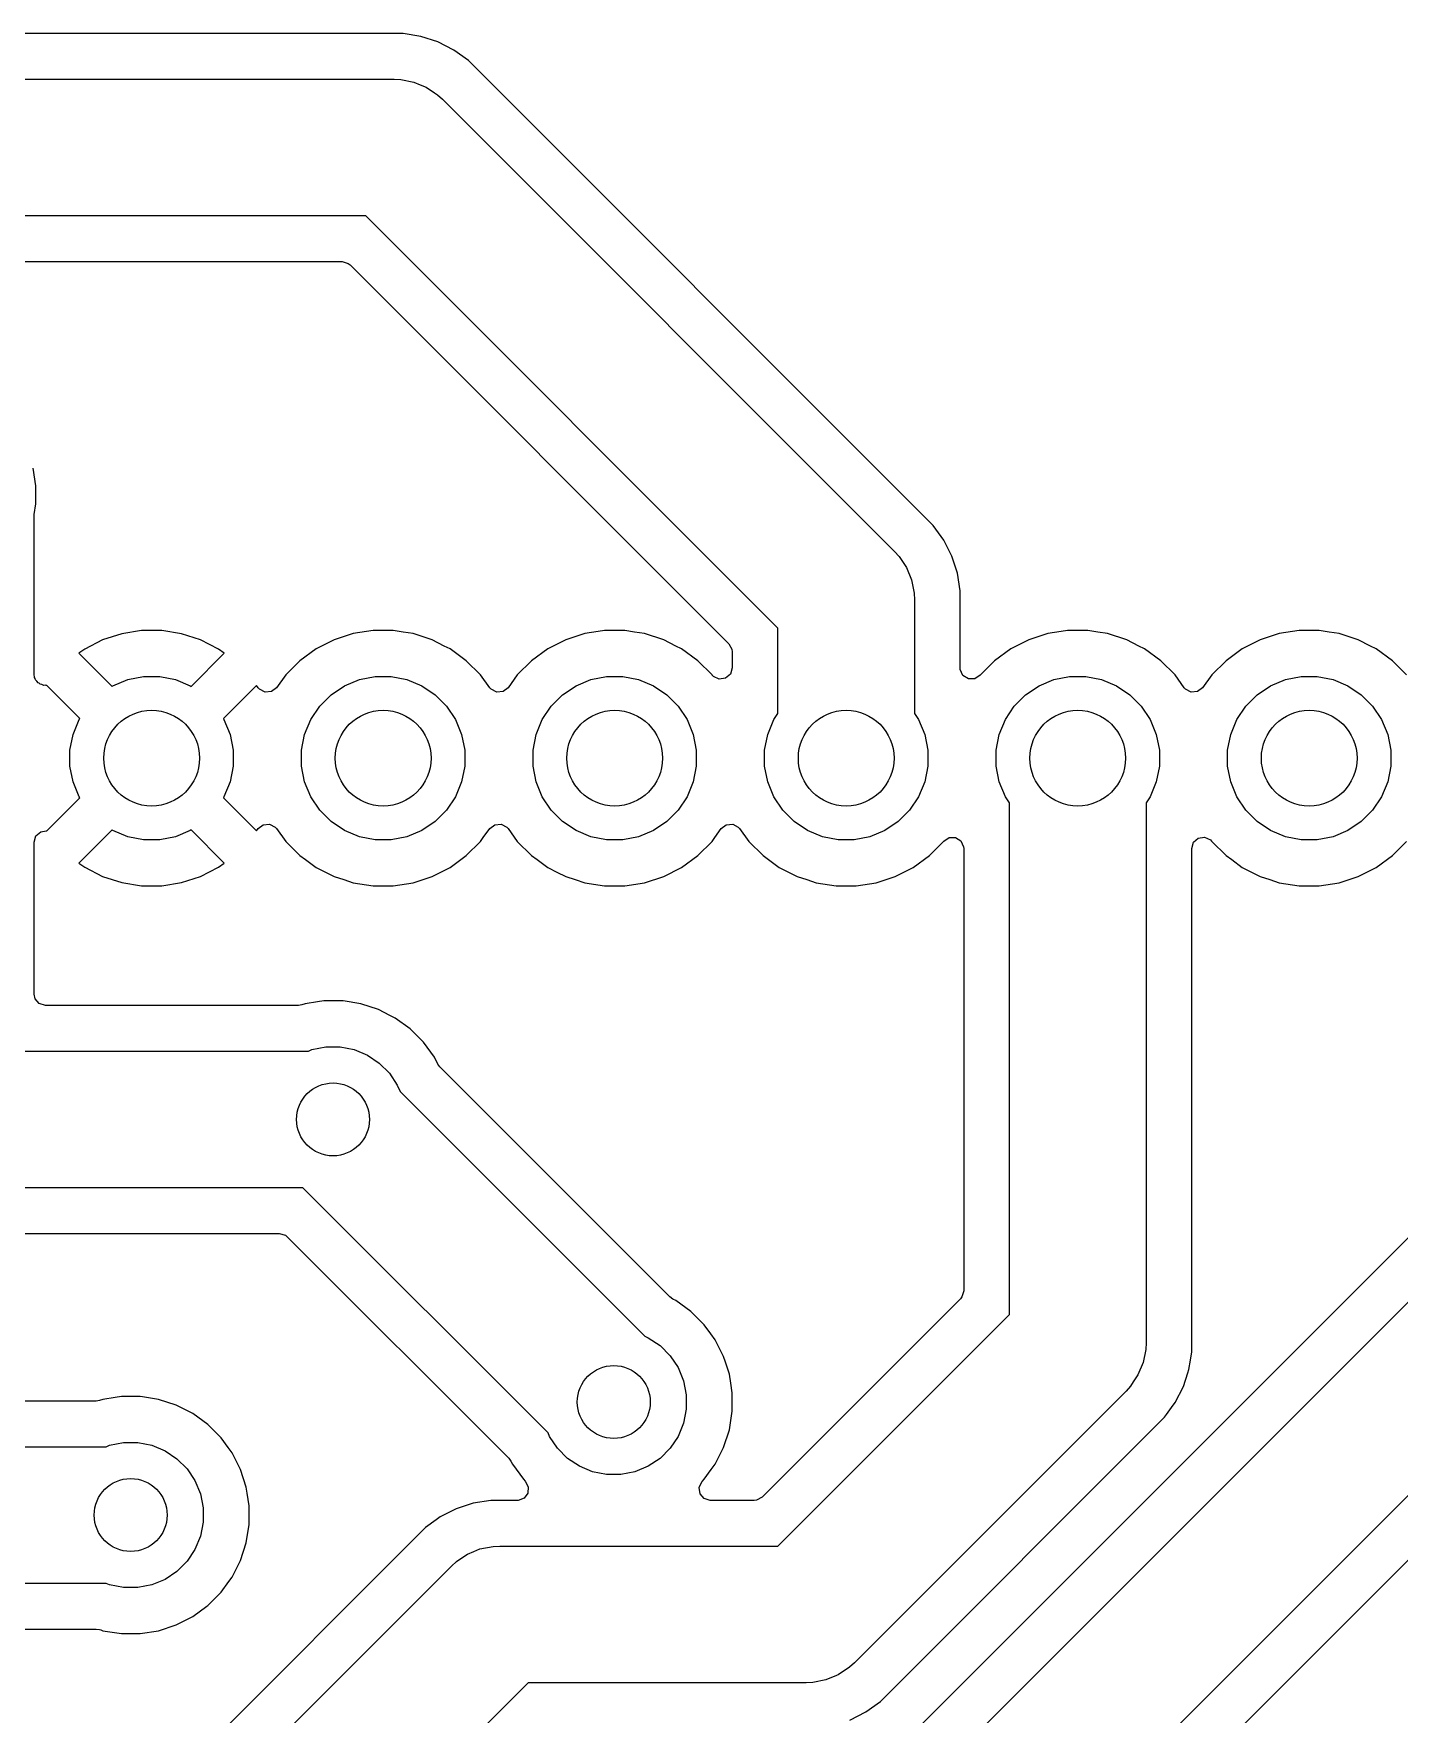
# Model space of a CAD drawing. Header units: millimetres. Extents: x 95 to 195, y -140 to -40.
# Drawn here: x 152.69 to 167.67, y -101.23 to -82.79 of the extents above; entities that cross this region are included whole.
import ezdxf

# ---------------------------------------------------------------- set-up
doc = ezdxf.new("R2010")
doc.units = ezdxf.units.MM
doc.layers.add('B.Cu', color=153, linetype='CONTINUOUS', true_color=0x4d7fc4)

msp = doc.modelspace()

# ---------------------------------------------------------------- linework, layer by layer
at = {"layer": 'B.Cu', "linetype": 'CONTINUOUS'}
for p, q in [((156.738417, -82.7895), (150.028416, -82.7895)), ((156.738422, -82.7895), (156.738417, -82.7895)), ((156.932826, -82.82029), (156.738422, -82.7895)), ((157.12003, -82.881117), (156.932826, -82.82029)), ((157.295405, -82.970476), (157.12003, -82.881117)), ((157.454646, -83.086172), (157.295405, -82.970476)), ((162.414646, -88.046172), (157.454646, -83.086172)), ((149.93, -83.29), (156.64, -83.29)), ((156.64, -83.29), (156.713513, -83.293611)), ((156.713513, -83.293611), (156.857713, -83.322294)), ((156.857713, -83.322294), (156.9246, -83.35)), ((156.9246, -83.35), (156.993548, -83.378559)), ((156.993548, -83.378559), (157.082364, -83.437904)), ((157.082364, -83.437904), (157.115795, -83.460242)), ((157.115795, -83.460242), (157.17033, -83.50967)), ((157.17033, -83.50967), (162.13033, -88.46967)), ((156.32934, -84.79), (150.24066, -84.79)), ((160.85, -89.31066), (156.32934, -84.79)), ((150.499336, -85.2905), (156.070664, -85.2905)), ((156.070664, -85.2905), (156.137703, -85.310185)), ((156.137703, -85.310185), (156.158345, -85.326819)), ((156.158345, -85.326819), (160.313181, -89.481655)), ((152.7105, -87.751577), (152.679709, -87.557173)), ((152.7105, -87.948421), (152.7105, -87.751577)), ((152.6905, -88.08445), (152.692027, -88.065051)), ((152.6905, -89.816737), (152.6905, -88.08445)), ((152.692027, -88.065051), (152.7105, -87.948421)), ((162.553828, -88.185354), (162.414646, -88.046172)), ((162.669523, -88.344594), (162.553828, -88.185354)), ((162.13033, -88.46967), (162.179758, -88.524205)), ((162.758882, -88.51997), (162.669523, -88.344594)), ((162.179758, -88.524205), (162.261441, -88.646452)), ((162.261441, -88.646452), (162.317705, -88.782286)), ((162.819709, -88.707173), (162.758882, -88.51997)), ((162.317705, -88.782286), (162.346389, -88.926487)), ((162.8505, -88.901577), (162.819709, -88.707173)), ((162.346389, -88.926487), (162.35, -89)), ((162.35, -89), (162.35, -90.247798)), ((162.8505, -89.748077), (162.8505, -88.901577)), ((153.652164, -89.371973), (153.442589, -89.440067)), ((153.869819, -89.3375), (153.652164, -89.371973)), ((154.090181, -89.3375), (153.869819, -89.3375)), ((154.307835, -89.371973), (154.090181, -89.3375)), ((154.51741, -89.440067), (154.307835, -89.371973)), ((156.192047, -89.371485), (155.982396, -89.439603)), ((156.337201, -89.348495), (156.192047, -89.371485)), ((156.409778, -89.337), (156.337201, -89.348495)), ((156.630222, -89.337), (156.409778, -89.337)), ((156.739086, -89.354242), (156.630222, -89.337)), ((156.847952, -89.371485), (156.739086, -89.354242)), ((157.057603, -89.439603), (156.847952, -89.371485)), ((158.732047, -89.371485), (158.522396, -89.439603)), ((158.877201, -89.348495), (158.732047, -89.371485)), ((158.949778, -89.337), (158.877201, -89.348495)), ((159.170222, -89.337), (158.949778, -89.337)), ((159.279086, -89.354242), (159.170222, -89.337)), ((159.387952, -89.371485), (159.279086, -89.354242)), ((159.597603, -89.439603), (159.387952, -89.371485)), ((160.85, -90.247798), (160.85, -89.31066)), ((163.812047, -89.371485), (163.602396, -89.439603)), ((163.957201, -89.348495), (163.812047, -89.371485)), ((164.029778, -89.337), (163.957201, -89.348495)), ((164.250222, -89.337), (164.029778, -89.337)), ((164.359086, -89.354242), (164.250222, -89.337)), ((164.467952, -89.371485), (164.359086, -89.354242)), ((164.677603, -89.439603), (164.467952, -89.371485)), ((166.352047, -89.371485), (166.142396, -89.439603)), ((166.497201, -89.348495), (166.352047, -89.371485)), ((166.569778, -89.337), (166.497201, -89.348495)), ((166.790222, -89.337), (166.569778, -89.337)), ((166.899086, -89.354242), (166.790222, -89.337)), ((167.007952, -89.371485), (166.899086, -89.354242)), ((167.217603, -89.439603), (167.007952, -89.371485)), ((153.246233, -89.540116), (153.182485, -89.586431)), ((153.182485, -89.586431), (153.182485, -89.586432)), ((153.182485, -89.586432), (153.5462, -89.950147)), ((153.442589, -89.440067), (153.246233, -89.540116)), ((154.413798, -89.950146), (154.777513, -89.586432)), ((154.713756, -89.540111), (154.51741, -89.440067)), ((154.777513, -89.586432), (154.713756, -89.540111)), ((155.785974, -89.539687), (155.607641, -89.669252)), ((155.982393, -89.439604), (155.785974, -89.539687)), ((155.982396, -89.439603), (155.982393, -89.439604)), ((157.057606, -89.439604), (157.057603, -89.439603)), ((157.191096, -89.507622), (157.057606, -89.439604)), ((157.254022, -89.539685), (157.191096, -89.507622)), ((157.254024, -89.539686), (157.254022, -89.539685)), ((157.254025, -89.539687), (157.254024, -89.539686)), ((157.432358, -89.669252), (157.254025, -89.539687)), ((158.325974, -89.539687), (158.147641, -89.669252)), ((158.522393, -89.439604), (158.325974, -89.539687)), ((158.522396, -89.439603), (158.522393, -89.439604)), ((159.597606, -89.439604), (159.597603, -89.439603)), ((159.731096, -89.507622), (159.597606, -89.439604)), ((159.794022, -89.539685), (159.731096, -89.507622)), ((159.794024, -89.539686), (159.794022, -89.539685)), ((159.794025, -89.539687), (159.794024, -89.539686)), ((159.972358, -89.669252), (159.794025, -89.539687)), ((160.313181, -89.481655), (160.346666, -89.542978)), ((160.346666, -89.542978), (160.3495, -89.569336)), ((160.3495, -89.569336), (160.3495, -89.748077)), ((163.405974, -89.539687), (163.227641, -89.669252)), ((163.602393, -89.439604), (163.405974, -89.539687)), ((163.602396, -89.439603), (163.602393, -89.439604)), ((164.677606, -89.439604), (164.677603, -89.439603)), ((164.811096, -89.507622), (164.677606, -89.439604)), ((164.874022, -89.539685), (164.811096, -89.507622)), ((164.874024, -89.539686), (164.874022, -89.539685)), ((164.874025, -89.539687), (164.874024, -89.539686)), ((165.052358, -89.669252), (164.874025, -89.539687)), ((165.945974, -89.539687), (165.767641, -89.669252)), ((166.142393, -89.439604), (165.945974, -89.539687)), ((166.142396, -89.439603), (166.142393, -89.439604)), ((167.217606, -89.439604), (167.217603, -89.439603)), ((167.351096, -89.507622), (167.217606, -89.439604)), ((167.414022, -89.539685), (167.351096, -89.507622)), ((167.414024, -89.539686), (167.414022, -89.539685)), ((167.414025, -89.539687), (167.414024, -89.539686)), ((167.592358, -89.669252), (167.414025, -89.539687)), ((155.607636, -89.669256), (155.451756, -89.825136)), ((155.607641, -89.669252), (155.607636, -89.669256)), ((157.432363, -89.669256), (157.432358, -89.669252)), ((157.588243, -89.825136), (157.432363, -89.669256)), ((158.147636, -89.669256), (157.991756, -89.825136)), ((158.147641, -89.669252), (158.147636, -89.669256)), ((159.972363, -89.669256), (159.972358, -89.669252)), ((160.128246, -89.825139), (159.972363, -89.669256)), ((160.3495, -89.748077), (160.329815, -89.815116)), ((162.851889, -89.766586), (162.8505, -89.748077)), ((162.88136, -89.829936), (162.851889, -89.766586)), ((163.227636, -89.669256), (163.071753, -89.825139)), ((163.227641, -89.669252), (163.227636, -89.669256)), ((165.052363, -89.669256), (165.052358, -89.669252)), ((165.208243, -89.825136), (165.052363, -89.669256)), ((165.767636, -89.669256), (165.611756, -89.825136)), ((165.767641, -89.669252), (165.767636, -89.669256)), ((167.592363, -89.669256), (167.592358, -89.669252)), ((167.748243, -89.825136), (167.592363, -89.669256)), ((152.695523, -89.851672), (152.6905, -89.816737)), ((152.702268, -89.862168), (152.695523, -89.851672)), ((152.706095, -89.876939), (152.702268, -89.862168)), ((152.721557, -89.892182), (152.706095, -89.876939)), ((152.733297, -89.91045), (152.721557, -89.892182)), ((152.745946, -89.916226), (152.733297, -89.91045)), ((152.755851, -89.925991), (152.745946, -89.916226)), ((152.777102, -89.930455), (152.755851, -89.925991)), ((152.796853, -89.939475), (152.777102, -89.930455)), ((152.810618, -89.937495), (152.796853, -89.939475)), ((152.824229, -89.940355), (152.810618, -89.937495)), ((152.828931, -89.939984), (152.824229, -89.940355)), ((153.192647, -90.3037), (152.828931, -89.939984)), ((153.5462, -89.950147), (153.555743, -89.943771)), ((153.555743, -89.943771), (153.718744, -89.876254)), ((153.718744, -89.876254), (153.891785, -89.841834)), ((153.891785, -89.841834), (154.068215, -89.841834)), ((154.068215, -89.841834), (154.241256, -89.876254)), ((154.241256, -89.876254), (154.404257, -89.943771)), ((154.404257, -89.943771), (154.413798, -89.950146)), ((155.131065, -89.939985), (154.767351, -90.303698)), ((155.131066, -89.939985), (155.131065, -89.939985)), ((155.149371, -89.96518), (155.131066, -89.939985)), ((155.16327, -89.981219), (155.149371, -89.96518)), ((155.350008, -89.965181), (155.294678, -90.007846)), ((155.451756, -89.825136), (155.350008, -89.965181)), ((155.949046, -90.041791), (156.095743, -89.943771)), ((156.095743, -89.943771), (156.258744, -89.876254)), ((156.258744, -89.876254), (156.431785, -89.841834)), ((156.431785, -89.841834), (156.608215, -89.841834)), ((156.608215, -89.841834), (156.781256, -89.876254)), ((156.781256, -89.876254), (156.944257, -89.943771)), ((156.944257, -89.943771), (157.090954, -90.041791)), ((157.588247, -89.825141), (157.588243, -89.825136)), ((157.689682, -89.964754), (157.588247, -89.825141)), ((157.70358, -89.980793), (157.689682, -89.964754)), ((157.890318, -89.964754), (157.834988, -90.00742)), ((157.991752, -89.825141), (157.890318, -89.964754)), ((157.991756, -89.825136), (157.991752, -89.825141)), ((158.489046, -90.041791), (158.635743, -89.943771)), ((158.635743, -89.943771), (158.798744, -89.876254)), ((158.798744, -89.876254), (158.971785, -89.841834)), ((158.971785, -89.841834), (159.148215, -89.841834)), ((159.148215, -89.841834), (159.321256, -89.876254)), ((159.321256, -89.876254), (159.484257, -89.943771)), ((159.484257, -89.943771), (159.630954, -90.041791)), ((160.131219, -89.828619), (160.128246, -89.825139)), ((160.144297, -89.84179), (160.131219, -89.828619)), ((160.207853, -89.870815), (160.144297, -89.84179)), ((160.277011, -89.860871), (160.207853, -89.870815)), ((160.329815, -89.815116), (160.277011, -89.860871)), ((162.940402, -89.867297), (162.88136, -89.829936)), ((163.01027, -89.866806), (162.940402, -89.867297)), ((163.068781, -89.828619), (163.01027, -89.866806)), ((163.071753, -89.825139), (163.068781, -89.828619)), ((163.569046, -90.041791), (163.715743, -89.943771)), ((163.715743, -89.943771), (163.878744, -89.876254)), ((163.878744, -89.876254), (164.051785, -89.841834)), ((164.051785, -89.841834), (164.228215, -89.841834)), ((164.228215, -89.841834), (164.401256, -89.876254)), ((164.401256, -89.876254), (164.564257, -89.943771)), ((164.564257, -89.943771), (164.710954, -90.041791)), ((165.208247, -89.825141), (165.208243, -89.825136)), ((165.309682, -89.964754), (165.208247, -89.825141)), ((165.32358, -89.980793), (165.309682, -89.964754)), ((165.510318, -89.964754), (165.454988, -90.00742)), ((165.611752, -89.825141), (165.510318, -89.964754)), ((165.611756, -89.825136), (165.611752, -89.825141)), ((166.109046, -90.041791), (166.255743, -89.943771)), ((166.255743, -89.943771), (166.418744, -89.876254)), ((166.418744, -89.876254), (166.591785, -89.841834)), ((166.591785, -89.841834), (166.768215, -89.841834)), ((166.768215, -89.841834), (166.941256, -89.876254)), ((166.941256, -89.876254), (167.104257, -89.943771)), ((167.104257, -89.943771), (167.250954, -90.041791)), ((155.225065, -90.013825), (155.16327, -89.981219)), ((155.294678, -90.007846), (155.225065, -90.013825)), ((155.824291, -90.166546), (155.949046, -90.041791)), ((157.090954, -90.041791), (157.215709, -90.166546)), ((157.765375, -90.013399), (157.70358, -89.980793)), ((157.834988, -90.00742), (157.765375, -90.013399)), ((158.364291, -90.166546), (158.489046, -90.041791)), ((159.630954, -90.041791), (159.755709, -90.166546)), ((163.444291, -90.166546), (163.569046, -90.041791)), ((164.710954, -90.041791), (164.835709, -90.166546)), ((165.385375, -90.013399), (165.32358, -89.980793)), ((165.454988, -90.00742), (165.385375, -90.013399)), ((165.984291, -90.166546), (166.109046, -90.041791)), ((167.250954, -90.041791), (167.375709, -90.166546)), ((153.118754, -90.476244), (153.186271, -90.313243)), ((153.186271, -90.313243), (153.192647, -90.3037)), ((154.767351, -90.303698), (154.773729, -90.313243)), ((154.773729, -90.313243), (154.841246, -90.476244)), ((155.658754, -90.476244), (155.726271, -90.313243)), ((155.726271, -90.313243), (155.824291, -90.166546)), ((157.215709, -90.166546), (157.313729, -90.313243)), ((157.313729, -90.313243), (157.381246, -90.476244)), ((158.198754, -90.476244), (158.266271, -90.313243)), ((158.266271, -90.313243), (158.364291, -90.166546)), ((159.755709, -90.166546), (159.853729, -90.313243)), ((159.853729, -90.313243), (159.921246, -90.476244)), ((160.738754, -90.476244), (160.806271, -90.313243)), ((160.806271, -90.313243), (160.85, -90.247798)), ((162.35, -90.247798), (162.393729, -90.313243)), ((162.393729, -90.313243), (162.461246, -90.476244)), ((163.278754, -90.476244), (163.346271, -90.313243)), ((163.346271, -90.313243), (163.444291, -90.166546)), ((164.835709, -90.166546), (164.933729, -90.313243)), ((164.933729, -90.313243), (165.001246, -90.476244)), ((165.818754, -90.476244), (165.886271, -90.313243)), ((165.886271, -90.313243), (165.984291, -90.166546)), ((167.375709, -90.166546), (167.473729, -90.313243)), ((167.473729, -90.313243), (167.541246, -90.476244)), ((153.084334, -90.649285), (153.118754, -90.476244)), ((154.841246, -90.476244), (154.875666, -90.649285)), ((155.624334, -90.649285), (155.658754, -90.476244)), ((157.381246, -90.476244), (157.415666, -90.649285)), ((158.164334, -90.649285), (158.198754, -90.476244)), ((159.921246, -90.476244), (159.955666, -90.649285)), ((160.704334, -90.649285), (160.738754, -90.476244)), ((162.461246, -90.476244), (162.495666, -90.649285)), ((163.244334, -90.649285), (163.278754, -90.476244)), ((165.001246, -90.476244), (165.035666, -90.649285)), ((165.784334, -90.649285), (165.818754, -90.476244)), ((167.541246, -90.476244), (167.575666, -90.649285)), ((153.084334, -90.825715), (153.084334, -90.649285)), ((154.875666, -90.649285), (154.875666, -90.825715)), ((155.624334, -90.825715), (155.624334, -90.649285)), ((157.415666, -90.649285), (157.415666, -90.825715)), ((158.164334, -90.825715), (158.164334, -90.649285)), ((159.955666, -90.649285), (159.955666, -90.825715)), ((160.704334, -90.825715), (160.704334, -90.649285)), ((162.495666, -90.649285), (162.495666, -90.825715)), ((163.244334, -90.825715), (163.244334, -90.649285)), ((165.035666, -90.649285), (165.035666, -90.825715)), ((165.784334, -90.825715), (165.784334, -90.649285)), ((167.575666, -90.649285), (167.575666, -90.825715)), ((153.118754, -90.998756), (153.084334, -90.825715)), ((154.875666, -90.825715), (154.841246, -90.998756)), ((155.658754, -90.998756), (155.624334, -90.825715)), ((157.415666, -90.825715), (157.381246, -90.998756)), ((158.198754, -90.998756), (158.164334, -90.825715)), ((159.955666, -90.825715), (159.921246, -90.998756)), ((160.738754, -90.998756), (160.704334, -90.825715)), ((162.495666, -90.825715), (162.461246, -90.998756)), ((163.278754, -90.998756), (163.244334, -90.825715)), ((165.035666, -90.825715), (165.001246, -90.998756)), ((165.818754, -90.998756), (165.784334, -90.825715)), ((167.575666, -90.825715), (167.541246, -90.998756)), ((153.186271, -91.161757), (153.118754, -90.998756)), ((154.841246, -90.998756), (154.773729, -91.161757)), ((155.726271, -91.161757), (155.658754, -90.998756)), ((157.381246, -90.998756), (157.313729, -91.161757)), ((158.266271, -91.161757), (158.198754, -90.998756)), ((159.921246, -90.998756), (159.853729, -91.161757)), ((160.806271, -91.161757), (160.738754, -90.998756)), ((162.461246, -90.998756), (162.393729, -91.161757)), ((163.346271, -91.161757), (163.278754, -90.998756)), ((165.001246, -90.998756), (164.933729, -91.161757)), ((165.886271, -91.161757), (165.818754, -90.998756)), ((167.541246, -90.998756), (167.473729, -91.161757)), ((152.828932, -91.535013), (153.192646, -91.171298)), ((153.192646, -91.171298), (153.186271, -91.161757)), ((154.773729, -91.161757), (154.767352, -91.171299)), ((154.767352, -91.171299), (155.131066, -91.535014)), ((155.824291, -91.308454), (155.726271, -91.161757)), ((157.313729, -91.161757), (157.215709, -91.308454)), ((158.364291, -91.308454), (158.266271, -91.161757)), ((159.853729, -91.161757), (159.755709, -91.308454)), ((160.904291, -91.308454), (160.806271, -91.161757)), ((162.393729, -91.161757), (162.295709, -91.308454)), ((163.39, -91.227201), (163.346271, -91.161757)), ((163.39, -96.83934), (163.39, -91.227201)), ((164.933729, -91.161757), (164.89, -91.227201)), ((164.89, -91.227201), (164.89, -97.15)), ((165.984291, -91.308454), (165.886271, -91.161757)), ((167.473729, -91.161757), (167.375709, -91.308454)), ((155.949046, -91.433209), (155.824291, -91.308454)), ((156.095743, -91.531229), (155.949046, -91.433209)), ((157.090954, -91.433209), (156.944257, -91.531229)), ((157.215709, -91.308454), (157.090954, -91.433209)), ((158.489046, -91.433209), (158.364291, -91.308454)), ((158.635743, -91.531229), (158.489046, -91.433209)), ((159.630954, -91.433209), (159.484257, -91.531229)), ((159.755709, -91.308454), (159.630954, -91.433209)), ((161.029046, -91.433209), (160.904291, -91.308454)), ((161.175743, -91.531229), (161.029046, -91.433209)), ((162.170954, -91.433209), (162.024257, -91.531229)), ((162.295709, -91.308454), (162.170954, -91.433209)), ((166.109046, -91.433209), (165.984291, -91.308454)), ((166.255743, -91.531229), (166.109046, -91.433209)), ((167.250954, -91.433209), (167.104257, -91.531229)), ((167.375709, -91.308454), (167.250954, -91.433209)), ((152.6905, -91.658261), (152.710185, -91.591222)), ((152.710185, -91.591222), (152.762989, -91.545467)), ((152.762989, -91.545467), (152.824231, -91.534643)), ((152.824231, -91.534643), (152.828932, -91.535013)), ((153.546199, -91.524851), (153.182485, -91.888565)), ((153.555743, -91.531229), (153.546199, -91.524851)), ((153.718744, -91.598746), (153.555743, -91.531229)), ((153.891785, -91.633166), (153.718744, -91.598746)), ((154.241256, -91.598746), (154.068215, -91.633166)), ((154.404257, -91.531229), (154.241256, -91.598746)), ((154.413799, -91.524852), (154.404257, -91.531229)), ((154.777514, -91.888566), (154.413799, -91.524852)), ((155.131066, -91.535013), (155.149372, -91.509819)), ((155.131066, -91.535014), (155.131066, -91.535013)), ((155.149372, -91.509819), (155.204701, -91.467153)), ((155.204701, -91.467153), (155.274315, -91.461174)), ((155.274315, -91.461174), (155.33611, -91.493779)), ((155.33611, -91.493779), (155.350008, -91.509819)), ((155.350008, -91.509819), (155.451752, -91.649858)), ((156.258744, -91.598746), (156.095743, -91.531229)), ((156.431785, -91.633166), (156.258744, -91.598746)), ((156.781256, -91.598746), (156.608215, -91.633166)), ((156.944257, -91.531229), (156.781256, -91.598746)), ((157.588242, -91.649865), (157.618516, -91.608196)), ((157.618516, -91.608196), (157.689682, -91.510245)), ((157.689682, -91.510245), (157.745011, -91.467579)), ((157.745011, -91.467579), (157.814625, -91.4616)), ((157.814625, -91.4616), (157.87642, -91.494205)), ((157.87642, -91.494205), (157.890318, -91.510245)), ((157.890318, -91.510245), (157.991752, -91.649858)), ((158.798744, -91.598746), (158.635743, -91.531229)), ((158.971785, -91.633166), (158.798744, -91.598746)), ((159.321256, -91.598746), (159.148215, -91.633166)), ((159.484257, -91.531229), (159.321256, -91.598746)), ((160.128242, -91.649865), (160.158516, -91.608196)), ((160.158516, -91.608196), (160.229682, -91.510245)), ((160.229682, -91.510245), (160.285011, -91.467579)), ((160.285011, -91.467579), (160.354625, -91.4616)), ((160.354625, -91.4616), (160.41642, -91.494205)), ((160.41642, -91.494205), (160.430318, -91.510245)), ((160.430318, -91.510245), (160.531752, -91.649858)), ((161.338744, -91.598746), (161.175743, -91.531229)), ((161.511785, -91.633166), (161.338744, -91.598746)), ((161.861256, -91.598746), (161.688215, -91.633166)), ((162.024257, -91.531229), (161.861256, -91.598746)), ((162.671213, -91.646386), (162.729722, -91.608196)), ((162.729722, -91.608196), (162.79959, -91.6077)), ((162.79959, -91.6077), (162.858634, -91.645056)), ((165.410185, -91.659883), (165.462989, -91.614128)), ((165.462989, -91.614128), (165.532147, -91.604184)), ((165.532147, -91.604184), (165.595703, -91.633209)), ((166.418744, -91.598746), (166.255743, -91.531229)), ((166.591785, -91.633166), (166.418744, -91.598746)), ((166.941256, -91.598746), (166.768215, -91.633166)), ((167.104257, -91.531229), (166.941256, -91.598746)), ((152.6905, -93.3255), (152.6905, -91.658261)), ((154.068215, -91.633166), (153.891785, -91.633166)), ((155.451752, -91.649858), (155.451756, -91.649863)), ((155.451756, -91.649863), (155.607636, -91.805743)), ((155.607636, -91.805743), (155.607641, -91.805747)), ((155.607641, -91.805747), (155.669238, -91.850499)), ((156.608215, -91.633166), (156.431785, -91.633166)), ((157.254022, -91.935315), (157.432365, -91.805742)), ((157.432365, -91.805742), (157.588242, -91.649865)), ((157.991752, -91.649858), (157.991756, -91.649863)), ((157.991756, -91.649863), (158.147636, -91.805743)), ((158.147636, -91.805743), (158.147641, -91.805747)), ((158.147641, -91.805747), (158.209238, -91.850499)), ((159.148215, -91.633166), (158.971785, -91.633166)), ((159.794022, -91.935315), (159.972365, -91.805742)), ((159.972365, -91.805742), (160.128242, -91.649865)), ((160.531752, -91.649858), (160.531756, -91.649863)), ((160.531756, -91.649863), (160.687636, -91.805743)), ((160.687636, -91.805743), (160.687641, -91.805747)), ((160.687641, -91.805747), (160.749238, -91.850499)), ((161.688215, -91.633166), (161.511785, -91.633166)), ((162.334022, -91.935315), (162.512365, -91.805742)), ((162.512365, -91.805742), (162.668242, -91.649865)), ((162.668242, -91.649865), (162.66825, -91.649852)), ((162.66825, -91.649852), (162.671213, -91.646386)), ((162.858634, -91.645056), (162.88811, -91.708405)), ((162.88811, -91.708405), (162.8895, -91.726922)), ((162.8895, -91.726922), (162.8895, -96.580664)), ((165.3905, -91.726922), (165.410185, -91.659883)), ((165.3905, -97.248422), (165.3905, -91.726922)), ((165.595703, -91.633209), (165.608787, -91.646386)), ((165.608787, -91.646386), (165.611753, -91.649858)), ((165.611753, -91.649858), (165.611758, -91.649865)), ((165.611758, -91.649865), (165.611762, -91.649869)), ((165.611762, -91.649869), (165.767636, -91.805743)), ((165.767636, -91.805743), (165.767641, -91.805747)), ((165.767641, -91.805747), (165.829238, -91.850499)), ((166.768215, -91.633166), (166.591785, -91.633166)), ((167.414022, -91.935315), (167.592365, -91.805742)), ((167.592365, -91.805742), (167.748242, -91.649865)), ((153.182485, -91.888565), (153.182485, -91.888566)), ((153.182485, -91.888566), (153.246243, -91.934888)), ((153.246243, -91.934888), (153.442589, -92.034932)), ((154.51741, -92.034932), (154.71376, -91.934886)), ((154.71376, -91.934886), (154.777513, -91.888566)), ((154.777513, -91.888566), (154.777514, -91.888566)), ((155.669238, -91.850499), (155.785978, -91.935315)), ((155.785978, -91.935315), (155.886596, -91.986583)), ((155.886596, -91.986583), (155.982393, -92.035395)), ((157.057606, -92.035395), (157.254022, -91.935315)), ((158.209238, -91.850499), (158.325978, -91.935315)), ((158.325978, -91.935315), (158.426596, -91.986583)), ((158.426596, -91.986583), (158.522393, -92.035395)), ((159.597606, -92.035395), (159.794022, -91.935315)), ((160.749238, -91.850499), (160.865978, -91.935315)), ((160.865978, -91.935315), (160.966596, -91.986583)), ((160.966596, -91.986583), (161.062393, -92.035395)), ((162.137606, -92.035395), (162.334022, -91.935315)), ((165.829238, -91.850499), (165.945978, -91.935315)), ((165.945978, -91.935315), (166.046596, -91.986583)), ((166.046596, -91.986583), (166.142393, -92.035395)), ((167.217606, -92.035395), (167.414022, -91.935315)), ((153.442589, -92.034932), (153.652164, -92.103026)), ((153.652164, -92.103026), (153.869819, -92.1375)), ((153.869819, -92.1375), (154.090181, -92.1375)), ((154.090181, -92.1375), (154.307835, -92.103026)), ((154.307835, -92.103026), (154.51741, -92.034932)), ((155.982393, -92.035395), (155.982396, -92.035396)), ((155.982396, -92.035396), (156.087221, -92.069455)), ((156.087221, -92.069455), (156.192049, -92.103515)), ((156.192049, -92.103515), (156.409778, -92.138)), ((156.409778, -92.138), (156.409779, -92.138)), ((156.409779, -92.138), (156.630221, -92.138)), ((156.630221, -92.138), (156.630222, -92.138)), ((156.630222, -92.138), (156.847951, -92.103515)), ((156.847951, -92.103515), (157.057606, -92.035395)), ((158.522393, -92.035395), (158.522396, -92.035396)), ((158.522396, -92.035396), (158.627221, -92.069455)), ((158.627221, -92.069455), (158.732049, -92.103515)), ((158.732049, -92.103515), (158.949778, -92.138)), ((158.949778, -92.138), (158.949779, -92.138)), ((158.949779, -92.138), (159.170221, -92.138)), ((159.170221, -92.138), (159.170222, -92.138)), ((159.170222, -92.138), (159.387951, -92.103515)), ((159.387951, -92.103515), (159.597606, -92.035395)), ((161.062393, -92.035395), (161.062396, -92.035396)), ((161.062396, -92.035396), (161.167221, -92.069455)), ((161.167221, -92.069455), (161.272049, -92.103515)), ((161.272049, -92.103515), (161.489778, -92.138)), ((161.489778, -92.138), (161.489779, -92.138)), ((161.489779, -92.138), (161.710221, -92.138)), ((161.710221, -92.138), (161.710222, -92.138)), ((161.710222, -92.138), (161.927951, -92.103515)), ((161.927951, -92.103515), (162.137606, -92.035395)), ((166.142393, -92.035395), (166.142396, -92.035396)), ((166.142396, -92.035396), (166.247221, -92.069455)), ((166.247221, -92.069455), (166.352049, -92.103515)), ((166.352049, -92.103515), (166.569778, -92.138)), ((166.569778, -92.138), (166.569779, -92.138)), ((166.569779, -92.138), (166.790221, -92.138)), ((166.790221, -92.138), (166.790222, -92.138)), ((166.790222, -92.138), (167.007951, -92.103515)), ((167.007951, -92.103515), (167.217606, -92.035395)), ((171.015352, -92.746173), (156.446174, -107.315351)), ((156.86967, -107.59967), (171.29967, -93.16967)), ((152.701706, -93.377011), (152.6905, -93.3255)), ((152.747461, -93.429815), (152.701706, -93.377011)), ((152.8145, -93.4495), (152.747461, -93.429815)), ((155.590498, -93.4495), (152.8145, -93.4495)), ((155.628816, -93.443431), (155.590498, -93.4495)), ((155.665464, -93.431523), (155.628816, -93.443431)), ((155.800254, -93.410174), (155.665464, -93.431523)), ((155.867648, -93.3995), (155.800254, -93.410174)), ((156.072352, -93.3995), (155.867648, -93.3995)), ((156.082561, -93.401117), (156.072352, -93.3995)), ((156.274534, -93.431522), (156.082561, -93.401117)), ((156.469223, -93.494781), (156.274534, -93.431522)), ((156.594653, -93.558691), (156.469223, -93.494781)), ((156.65161, -93.587713), (156.594653, -93.558691)), ((156.651612, -93.587714), (156.65161, -93.587713)), ((156.651613, -93.587715), (156.651612, -93.587714)), ((156.817213, -93.708028), (156.651613, -93.587715)), ((156.961971, -93.852786), (156.817213, -93.708028)), ((152.47066, -93.95), (155.700226, -93.95)), ((155.700226, -93.95), (155.737772, -93.934448)), ((155.737772, -93.934448), (155.891586, -93.903852)), ((155.891586, -93.903852), (156.048414, -93.903852)), ((156.048414, -93.903852), (156.202228, -93.934448)), ((156.202228, -93.934448), (156.347117, -93.994463)), ((156.347117, -93.994463), (156.477515, -94.081592)), ((157.082286, -94.018388), (156.961971, -93.852786)), ((157.120558, -94.093501), (157.082286, -94.018388)), ((156.477515, -94.081592), (156.588408, -94.192485)), ((156.588408, -94.192485), (156.675537, -94.322883)), ((157.143362, -94.124888), (157.120558, -94.093501)), ((159.665889, -96.647414), (157.143362, -94.124888)), ((156.675537, -94.322883), (156.705231, -94.394571)), ((156.705231, -94.394571), (159.38957, -97.07891)), ((172.14066, -94.45), (158.15, -108.44066)), ((161.100792, -106.197682), (172.311655, -94.986819)), ((155.63934, -95.45), (152.16, -95.45)), ((158.32891, -98.13957), (155.63934, -95.45)), ((152.258417, -95.9505), (155.380664, -95.9505)), ((155.380664, -95.9505), (155.447703, -95.970185)), ((155.447703, -95.970185), (155.468345, -95.986819)), ((155.468345, -95.986819), (157.897414, -98.415889)), ((162.8895, -96.580664), (162.869815, -96.647703)), ((159.697274, -96.670217), (159.665889, -96.647414)), ((159.731611, -96.687713), (159.697274, -96.670217)), ((159.897213, -96.808028), (159.731611, -96.687713)), ((162.853181, -96.668345), (160.678345, -98.843181)), ((162.869815, -96.647703), (162.853181, -96.668345)), ((160.041971, -96.952786), (159.897213, -96.808028)), ((160.11375, -97.051584), (160.041971, -96.952786)), ((160.84934, -99.38), (163.39, -96.83934)), ((159.38957, -97.07891), (159.427117, -97.094463)), ((159.427117, -97.094463), (159.557515, -97.181592)), ((160.162287, -97.11839), (160.11375, -97.051584)), ((160.221503, -97.234607), (160.162287, -97.11839)), ((164.89, -97.15), (164.886389, -97.223513)), ((159.557515, -97.181592), (159.668408, -97.292485)), ((159.668408, -97.292485), (159.755537, -97.422883)), ((160.255218, -97.300776), (160.221503, -97.234607)), ((160.255218, -97.300778), (160.255218, -97.300776)), ((160.25522, -97.300781), (160.255218, -97.300778)), ((160.275563, -97.36339), (160.25522, -97.300781)), ((164.886389, -97.223513), (164.857705, -97.367714)), ((165.359709, -97.442827), (165.376074, -97.3395)), ((165.376074, -97.3395), (165.3905, -97.248422)), ((159.755537, -97.422883), (159.815552, -97.567772)), ((160.318477, -97.495465), (160.275563, -97.36339)), ((160.334178, -97.594594), (160.318477, -97.495465)), ((164.801441, -97.503548), (164.750137, -97.58033)), ((164.857705, -97.367714), (164.801441, -97.503548)), ((165.298884, -97.630025), (165.347536, -97.480291)), ((165.347536, -97.480291), (165.359709, -97.442827)), ((159.815552, -97.567772), (159.846148, -97.721586)), ((160.3505, -97.697648), (160.334178, -97.594594)), ((160.3505, -97.902352), (160.3505, -97.697648)), ((164.67033, -97.68033), (161.69033, -100.66033)), ((164.719758, -97.625795), (164.67033, -97.68033)), ((164.750137, -97.58033), (164.719758, -97.625795)), ((165.209524, -97.805405), (165.298884, -97.630025)), ((153.370498, -97.7895), (150.985638, -97.7895)), ((153.408816, -97.783431), (153.370498, -97.7895)), ((153.445464, -97.771523), (153.408816, -97.783431)), ((153.580254, -97.750174), (153.445464, -97.771523)), ((153.647648, -97.7395), (153.580254, -97.750174)), ((153.852352, -97.7395), (153.647648, -97.7395)), ((153.879995, -97.743878), (153.852352, -97.7395)), ((154.054534, -97.771522), (153.879995, -97.743878)), ((154.249223, -97.834781), (154.054534, -97.771522)), ((154.351777, -97.887036), (154.249223, -97.834781)), ((154.43161, -97.927713), (154.351777, -97.887036)), ((159.846148, -97.878414), (159.815552, -98.032228)), ((159.846148, -97.721586), (159.846148, -97.878414)), ((165.113768, -97.937203), (165.170672, -97.85888)), ((165.170672, -97.85888), (165.209524, -97.805405)), ((154.431612, -97.927714), (154.43161, -97.927713)), ((154.431613, -97.927715), (154.431612, -97.927714)), ((154.597213, -98.048028), (154.431613, -97.927715)), ((154.741971, -98.192786), (154.597213, -98.048028)), ((159.815552, -98.032228), (159.755537, -98.177117)), ((160.318477, -98.104534), (160.3505, -97.902352)), ((161.974646, -101.083828), (165.093828, -97.964646)), ((165.093828, -97.964646), (165.093835, -97.964637)), ((165.093835, -97.964637), (165.113768, -97.937203)), ((153.517772, -98.274448), (153.671586, -98.243852)), ((153.671586, -98.243852), (153.828414, -98.243852)), ((153.828414, -98.243852), (153.982228, -98.274448)), ((154.8193, -98.299223), (154.741971, -98.192786)), ((158.344463, -98.177117), (158.32891, -98.13957)), ((158.431592, -98.307515), (158.344463, -98.177117)), ((159.755537, -98.177117), (159.668408, -98.307515)), ((160.25522, -98.299219), (160.318477, -98.104534)), ((150.47, -98.29), (153.480226, -98.29)), ((153.480226, -98.29), (153.517772, -98.274448)), ((153.982228, -98.274448), (154.127117, -98.334463)), ((154.127117, -98.334463), (154.257515, -98.421592)), ((154.257515, -98.421592), (154.368408, -98.532485)), ((154.862287, -98.35839), (154.8193, -98.299223)), ((154.898661, -98.429778), (154.862287, -98.35839)), ((154.955218, -98.540776), (154.898661, -98.429778)), ((157.897414, -98.415889), (157.920217, -98.447274)), ((157.920217, -98.447274), (157.937713, -98.481611)), ((158.542485, -98.418408), (158.431592, -98.307515)), ((158.672883, -98.505537), (158.542485, -98.418408)), ((159.557515, -98.418408), (159.427117, -98.505537)), ((159.668408, -98.307515), (159.557515, -98.418408)), ((160.162287, -98.48161), (160.25522, -98.299219)), ((154.368408, -98.532485), (154.455537, -98.662883)), ((155.018477, -98.735465), (154.955218, -98.540776)), ((157.937713, -98.481611), (158.058028, -98.647213)), ((158.817772, -98.565552), (158.672883, -98.505537)), ((158.971586, -98.596148), (158.817772, -98.565552)), ((159.128414, -98.596148), (158.971586, -98.596148)), ((159.282228, -98.565552), (159.128414, -98.596148)), ((159.427117, -98.505537), (159.282228, -98.565552)), ((160.041971, -98.647213), (160.119297, -98.540781)), ((160.119297, -98.540781), (160.162287, -98.48161)), ((154.455537, -98.662883), (154.515552, -98.807772)), ((154.515552, -98.807772), (154.546148, -98.961586)), ((155.028514, -98.798834), (155.018477, -98.735465)), ((155.0505, -98.937648), (155.028514, -98.798834)), ((158.058028, -98.647213), (158.078634, -98.667819)), ((158.107135, -98.798834), (158.065263, -98.854767)), ((158.078634, -98.667819), (158.112119, -98.729142)), ((158.112119, -98.729142), (158.107135, -98.798834)), ((159.986309, -98.737853), (160.015334, -98.674297)), ((159.996253, -98.807011), (159.986309, -98.737853)), ((160.042008, -98.859815), (159.996253, -98.807011)), ((160.015334, -98.674297), (160.021366, -98.667819)), ((160.021366, -98.667819), (160.021926, -98.667259)), ((160.021926, -98.667259), (160.041966, -98.647219)), ((160.041966, -98.647219), (160.041968, -98.647215)), ((160.041968, -98.647215), (160.041971, -98.647213)), ((154.546148, -98.961586), (154.546148, -99.118414)), ((155.0505, -99.142352), (155.0505, -98.937648)), ((157.319969, -98.971117), (157.144594, -99.060476)), ((157.507173, -98.91029), (157.319969, -98.971117)), ((157.701578, -98.8795), (157.507173, -98.91029)), ((157.990953, -98.8795), (157.701578, -98.8795)), ((157.999799, -98.879184), (157.990953, -98.8795)), ((158.065263, -98.854767), (157.999799, -98.879184)), ((160.109047, -98.8795), (160.042008, -98.859815)), ((160.590664, -98.8795), (160.109047, -98.8795)), ((160.617022, -98.876666), (160.590664, -98.8795)), ((160.678345, -98.843181), (160.617022, -98.876666)), ((156.985351, -99.176174), (152.796174, -103.365351)), ((154.546148, -99.118414), (154.515552, -99.272228)), ((155.018477, -99.344534), (155.0505, -99.142352)), ((156.985352, -99.176174), (156.985351, -99.176174)), ((156.985354, -99.176172), (156.985352, -99.176174)), ((157.100296, -99.092661), (156.985354, -99.176172)), ((157.144594, -99.060476), (157.100296, -99.092661)), ((154.515552, -99.272228), (154.455537, -99.417117)), ((154.95522, -99.539219), (155.018477, -99.344534)), ((154.368408, -99.547515), (154.257515, -99.658408)), ((154.455537, -99.417117), (154.368408, -99.547515)), ((154.862287, -99.72161), (154.95522, -99.539219)), ((157.26967, -99.59967), (157.324205, -99.550242)), ((157.324205, -99.550242), (157.371839, -99.518414)), ((157.371839, -99.518414), (157.446452, -99.468559)), ((157.446452, -99.468559), (157.5154, -99.44)), ((157.5154, -99.44), (157.582287, -99.412294)), ((157.582287, -99.412294), (157.726487, -99.383611)), ((157.726487, -99.383611), (157.8, -99.38)), ((157.8, -99.38), (160.84934, -99.38)), ((153.21967, -103.64967), (157.26967, -99.59967)), ((154.257515, -99.658408), (154.127117, -99.745537)), ((154.828539, -99.76806), (154.862287, -99.72161)), ((153.480226, -99.79), (150.47, -99.79)), ((153.517772, -99.805552), (153.480226, -99.79)), ((153.671586, -99.836148), (153.517772, -99.805552)), ((153.828414, -99.836148), (153.671586, -99.836148)), ((153.982228, -99.805552), (153.828414, -99.836148)), ((154.127117, -99.745537), (153.982228, -99.805552)), ((154.597219, -100.031966), (154.741966, -99.887219)), ((154.741966, -99.887219), (154.741968, -99.887215)), ((154.741968, -99.887215), (154.741971, -99.887213)), ((154.741971, -99.887213), (154.828539, -99.76806)), ((154.43161, -100.152287), (154.584624, -100.041117)), ((154.584624, -100.041117), (154.597213, -100.031971)), ((154.597213, -100.031971), (154.597215, -100.031968)), ((154.597215, -100.031968), (154.597219, -100.031966)), ((150.985638, -100.2905), (153.370498, -100.2905)), ((153.370498, -100.2905), (153.408816, -100.296569)), ((153.408816, -100.296569), (153.42226, -100.300937)), ((154.054534, -100.308477), (154.249219, -100.24522)), ((154.249219, -100.24522), (154.43161, -100.152287)), ((153.42226, -100.300937), (153.445466, -100.308477)), ((153.445466, -100.308477), (153.647648, -100.3405)), ((153.647648, -100.3405), (153.647649, -100.3405)), ((153.647649, -100.3405), (153.852351, -100.3405)), ((153.852351, -100.3405), (153.852352, -100.3405)), ((153.852352, -100.3405), (154.054534, -100.308477)), ((161.69033, -100.66033), (161.635795, -100.709758)), ((161.377713, -100.847706), (161.233513, -100.876389)), ((161.493681, -100.79967), (161.377713, -100.847706)), ((161.513548, -100.791441), (161.493681, -100.79967)), ((161.635795, -100.709758), (161.513548, -100.791441)), ((158.11066, -100.88), (154.5, -104.49066)), ((161.16, -100.88), (158.11066, -100.88)), ((161.233513, -100.876389), (161.16, -100.88)), ((161.640026, -101.288884), (161.815405, -101.199524)), ((161.815405, -101.199524), (161.974646, -101.083828))]:
    msp.add_line(p, q, dxfattribs=at)
at = {"layer": 'B.Cu'}
for centre, radius in [((153.98, -90.7375), 0.525), ((153.98, -90.7375), 0.525), ((153.98, -90.7375), 0.525), ((156.52, -90.7375), 0.525), ((156.52, -90.7375), 0.525), ((156.52, -90.7375), 0.525), ((159.06, -90.7375), 0.525), ((159.06, -90.7375), 0.525), ((159.06, -90.7375), 0.525), ((161.6, -90.7375), 0.525), ((161.6, -90.7375), 0.525), ((161.6, -90.7375), 0.525), ((164.14, -90.7375), 0.525), ((164.14, -90.7375), 0.525), ((164.14, -90.7375), 0.525), ((166.68, -90.7375), 0.525), ((166.68, -90.7375), 0.525), ((166.68, -90.7375), 0.525), ((155.97, -94.7), 0.4), ((155.97, -94.7), 0.4), ((155.97, -94.7), 0.4), ((159.05, -97.8), 0.4), ((159.05, -97.8), 0.4), ((159.05, -97.8), 0.4), ((153.75, -99.04), 0.4), ((153.75, -99.04), 0.4), ((153.75, -99.04), 0.4)]:
    msp.add_circle(centre, radius, dxfattribs=at)

doc.saveas('drawing.dxf')
